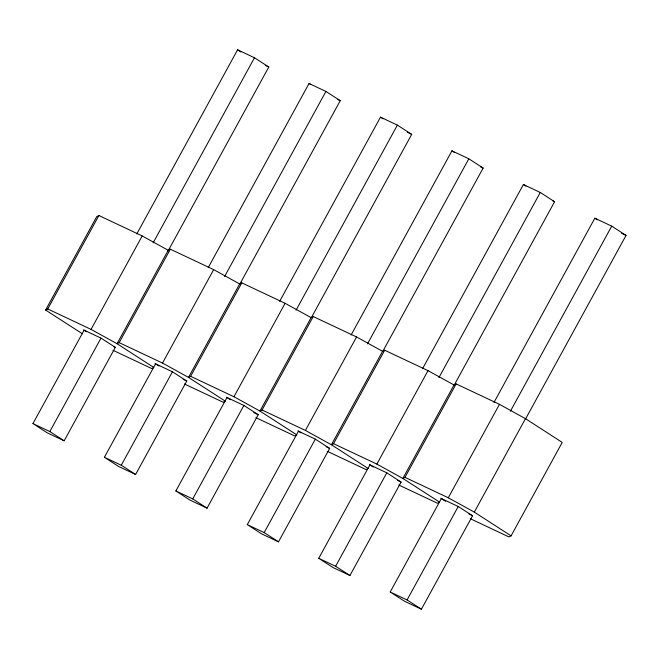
<?xml version="1.0" encoding="UTF-8"?>
<svg xmlns="http://www.w3.org/2000/svg" width="659" height="659" viewBox="0 0 659 659"><rect width="100%" height="100%" fill="white"/><g stroke="black" fill="none" stroke-linecap="round" stroke-linejoin="round"><path stroke-width="0.99" d="M82.367 333.784L45.603 310.043L96.766 216.597L98.891 215.518L142.212 235.938L168.218 250.272L170.343 249.193L213.664 269.613L239.67 283.955L241.795 282.876L285.116 303.288L311.114 317.63L313.247 316.551L356.568 336.971L382.566 351.305L384.691 350.226L428.012 370.646L454.018 384.988L456.143 383.909L499.464 404.329L525.47 418.663L562.234 442.403L511.071 535.849L508.946 536.928L470.238 518.682M45.603 310.043L47.728 308.964L98.891 215.518M32.95 423.597L84.113 330.151L100.992 338.108L115.317 347.359L64.154 440.805L47.275 432.848L32.95 423.597L49.829 431.554L64.154 440.805M136.759 233.994L237.594 49.804L254.473 57.761L268.798 67.012L167.954 251.194M47.728 308.964L91.049 329.385L142.212 235.938M49.829 431.554L100.992 338.108M153.135 242.85L254.473 57.761M168.218 250.272L117.055 343.718L153.819 367.458L151.694 368.538L112.986 350.291M91.049 329.385L117.055 343.718L119.18 342.639L170.343 249.193M104.402 457.272L155.565 363.826L172.444 371.783L186.761 381.034L135.606 474.48L118.727 466.523L104.402 457.272L121.281 465.229L135.606 474.48M208.203 267.669L309.046 83.487L325.925 91.436L340.25 100.687L239.901 283.971M119.18 342.639L162.501 363.06L213.664 269.613M121.281 465.229L172.444 371.783M224.587 276.533L325.925 91.436M239.67 283.955L188.507 377.401L225.271 401.142L223.146 402.221L184.429 383.975M162.501 363.06L188.507 377.401L190.632 376.322L241.795 282.876M175.854 490.955L227.009 397.509L243.888 405.458L258.213 414.709L207.058 508.163L190.179 500.206L175.854 490.955L192.733 498.912L207.058 508.163M279.655 301.352L380.498 117.162L397.377 125.119L411.702 134.37L311.353 317.654M190.632 376.322L233.953 396.743L285.116 303.288M192.733 498.912L243.888 405.458M296.039 310.208L397.377 125.119M311.114 317.63L259.959 411.076L296.723 434.816L294.598 435.896L255.881 417.649M233.953 396.743L259.959 411.076L262.084 409.997L313.247 316.551M247.298 524.63L298.461 431.184L315.34 439.141L329.665 448.392L278.502 541.838L261.623 533.881L247.298 524.63L264.177 532.587L278.502 541.838M351.107 335.027L451.942 150.837L468.821 158.794L483.146 168.045L382.805 351.329M262.084 409.997L305.405 430.418L356.568 336.971M264.177 532.587L315.34 439.141M367.491 343.883L468.821 158.794M382.566 351.305L331.403 444.759L368.175 468.5L366.042 469.579L327.334 451.324M305.405 430.418L331.403 444.759L333.536 443.68L384.691 350.226M318.75 558.313L369.913 464.859L386.792 472.816L401.117 482.067L349.954 575.513L333.075 567.564L318.75 558.313L335.629 566.262L349.954 575.513M422.559 368.702L523.394 184.52L540.273 192.477L554.598 201.728L454.257 385.013M333.536 443.68L376.857 464.093L428.012 370.646M335.629 566.262L386.792 472.816M438.943 377.566L540.273 192.477M454.018 384.988L402.855 478.434L439.627 502.174M376.857 464.093L402.855 478.434L404.98 477.355L456.143 383.909M390.202 591.988L441.365 498.542L458.244 506.499L472.569 515.75L421.406 609.196L404.527 601.239L390.202 591.988L407.081 599.945L421.406 609.196M494.011 402.385L594.846 218.195L611.725 226.152L626.05 235.403L525.701 418.687M404.98 477.355L448.301 497.776L499.464 404.329M407.081 599.945L458.244 506.499M510.396 411.241L611.725 226.152M511.071 535.849L474.307 512.109L525.47 418.663M438.91 502.537L437.494 503.254L398.786 485.008M265.248 65.34L268.798 67.012M337.581 99.435L340.25 100.687M407.254 132.278L411.702 134.37M480.485 166.793L483.146 168.045M552.827 200.888L554.598 201.728M621.61 233.311L626.05 235.403M113.537 346.519L115.317 347.359M183.21 379.362L186.761 381.034M253.773 412.616L258.213 414.709M326.114 446.711L329.665 448.392M397.566 480.395L401.117 482.067M469.01 514.069L472.569 515.75M448.301 497.776L474.307 512.109M594.846 218.195L597.375 219.826M523.394 184.52L525.923 186.151M451.942 150.837L454.471 152.476M380.498 117.162L383.027 118.793M309.046 83.487L310.727 84.574M237.594 49.804L240.963 51.979M440.863 498.22L445.575 501.26M369.411 464.537L373.282 467.042M297.959 430.862L300.99 432.815M226.515 397.179L230.386 399.683M155.063 363.504L158.934 366M83.611 329.829L86.642 331.782"/></g></svg>
